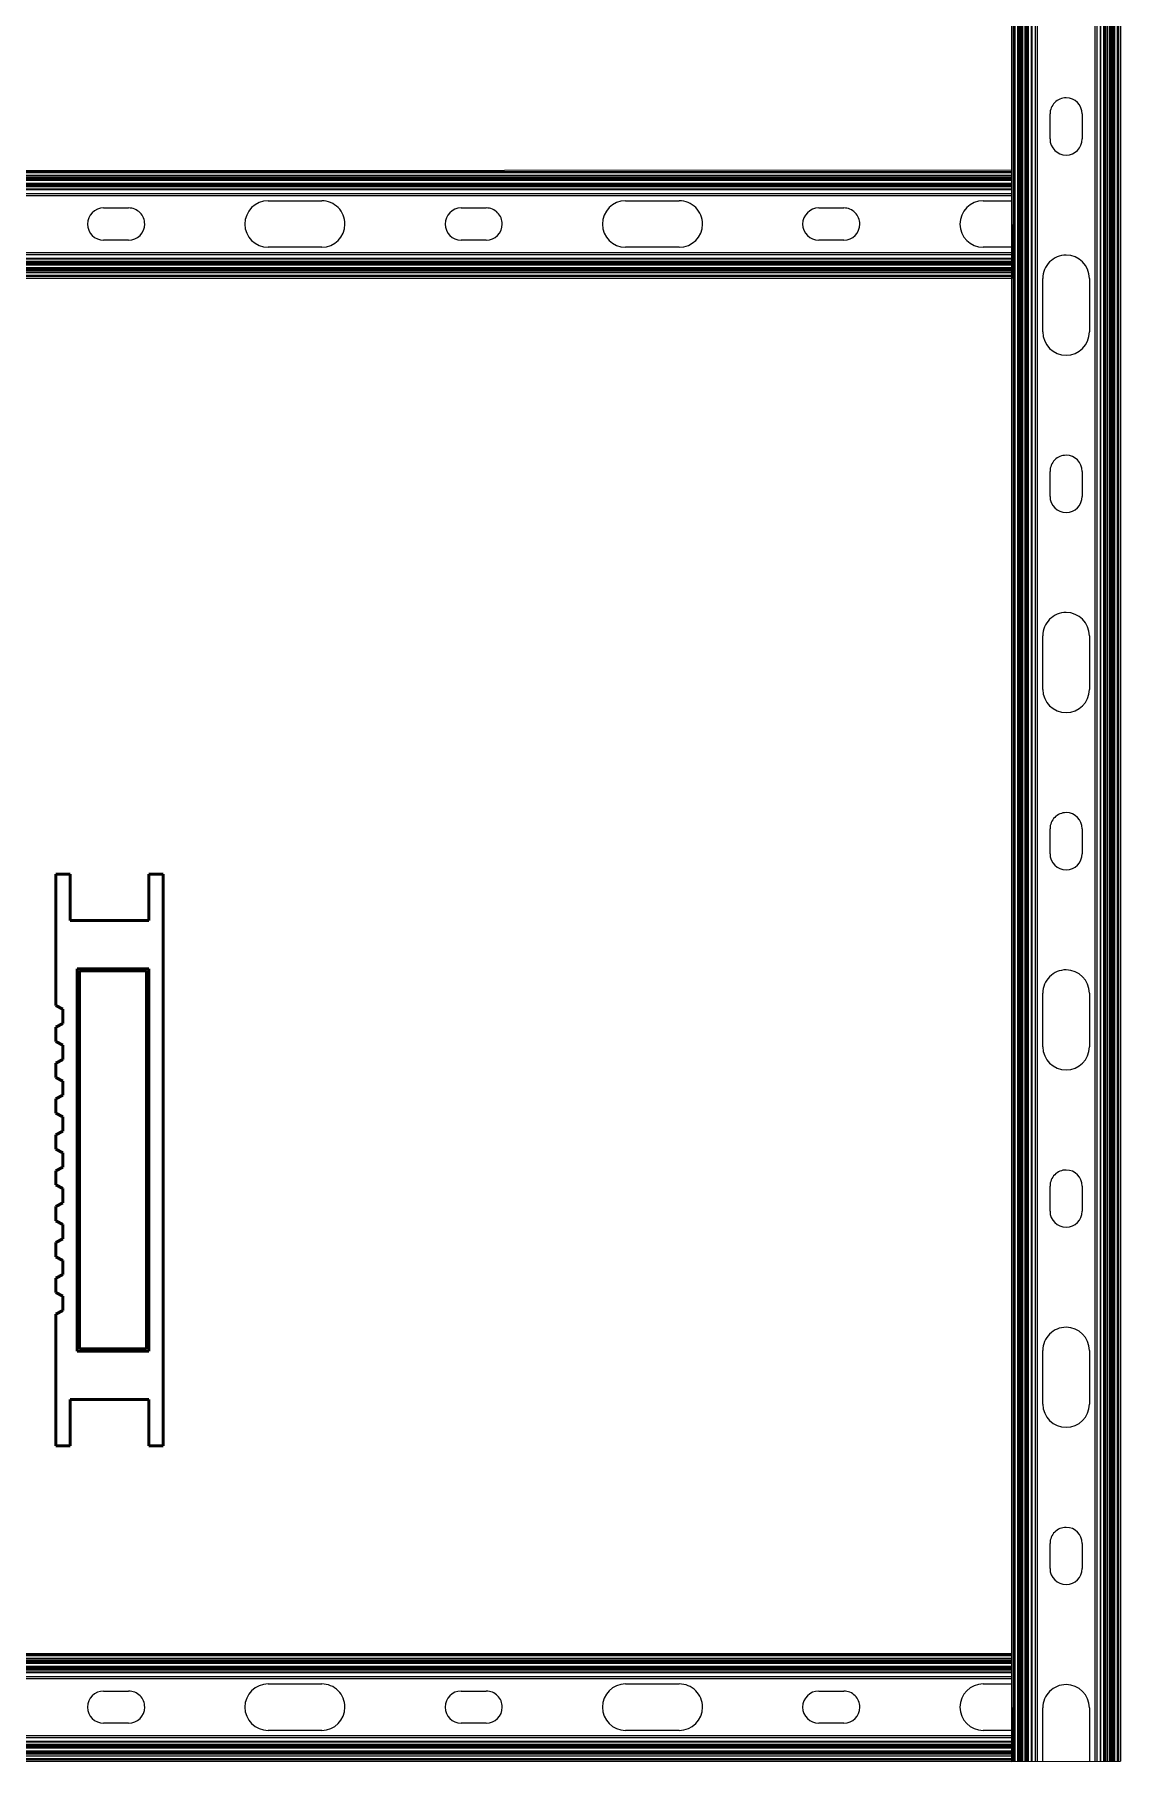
# Model space of a CAD drawing. Header units: inches. Extents: x 17 to 3130, y 15 to 659.
# Drawn here: x 1343.9 to 1495.7, y 129.2 to 370.8 of the extents above; entities that cross this region are included whole.
import ezdxf

# ---------------------------------------------------------------- set-up
doc = ezdxf.new("R2010")
doc.units = ezdxf.units.IN
doc.header["$MEASUREMENT"] = 0
doc.layers.add('MAIN-1', color=7, linetype='Continuous')
doc.layers.add('MAIN-2', color=7, linetype='Continuous')
doc.layers.add('Sichtbar (ISO)', color=7, linetype='Continuous', lineweight=50)

msp = doc.modelspace()

# ---------------------------------------------------------------- linework, layer by layer
for p, q in [((850.49473, 351.59313), (1480.49468, 351.85048)), ((1480.49468, 351.85048), (1480.51435, 336.6796)), ((850.49473, 144.09313), (1480.49468, 144.35048)), ((1480.49468, 144.35048), (1480.51435, 129.1796)), ((1480.51435, 129.1796), (1495.71435, 129.22567))]:
    msp.add_line(p, q)
at = {"layer": 'MAIN-1'}
for p, q in [((1480.51435, 129.1796), (1480.51435, 641.50128)), ((1482.01435, 641.49017), (1482.01435, 129.18415)), ((1494.21435, 129.22113), (1494.21435, 641.39977)), ((1495.71435, 641.38866), (1495.71435, 129.22567)), ((1485.86435, 356.1796), (1485.86435, 359.6796)), ((1490.36435, 359.6796), (1490.36435, 356.1796)), ((1480.49658, 350.3796), (850.49473, 350.3796)), ((1353.526, 346.5296), (1357.026, 346.5296)), ((1376.526, 347.5296), (1384.026, 347.5296)), ((1403.526, 346.5296), (1407.026, 346.5296)), ((1426.526, 347.5296), (1434.026, 347.5296)), ((1453.526, 346.5296), (1457.026, 346.5296)), ((1476.526, 347.5296), (1480.50028, 347.5296)), ((1357.026, 342.0296), (1353.526, 342.0296)), ((1384.026, 341.0296), (1376.526, 341.0296)), ((1407.026, 342.0296), (1403.526, 342.0296)), ((1434.026, 341.0296), (1426.526, 341.0296)), ((1457.026, 342.0296), (1453.526, 342.0296)), ((1480.50871, 341.0296), (1476.526, 341.0296)), ((850.49473, 338.1796), (1480.5124, 338.1796)), ((1480.51435, 336.6796), (850.49473, 336.6796)), ((1484.86435, 329.1796), (1484.86435, 336.6796)), ((1491.36435, 336.6796), (1491.36435, 329.1796)), ((1485.86435, 306.1796), (1485.86435, 309.6796)), ((1490.36435, 309.6796), (1490.36435, 306.1796)), ((1484.86435, 279.1796), (1484.86435, 286.6796)), ((1491.36435, 286.6796), (1491.36435, 279.1796)), ((1485.86435, 256.1796), (1485.86435, 259.6796)), ((1490.36435, 259.6796), (1490.36435, 256.1796)), ((1484.86435, 229.1796), (1484.86435, 236.6796)), ((1491.36435, 236.6796), (1491.36435, 229.1796)), ((1485.86435, 206.1796), (1485.86435, 209.6796)), ((1490.36435, 209.6796), (1490.36435, 206.1796)), ((1484.86435, 179.1796), (1484.86435, 186.6796)), ((1491.36435, 186.6796), (1491.36435, 179.1796)), ((1485.86435, 156.1796), (1485.86435, 159.6796)), ((1490.36435, 159.6796), (1490.36435, 156.1796)), ((1480.49658, 142.8796), (850.49473, 142.8796)), ((1353.526, 139.0296), (1357.026, 139.0296)), ((1376.526, 140.0296), (1384.026, 140.0296)), ((1403.526, 139.0296), (1407.026, 139.0296)), ((1426.526, 140.0296), (1434.026, 140.0296)), ((1453.526, 139.0296), (1457.026, 139.0296)), ((1476.526, 140.0296), (1480.50028, 140.0296)), ((1484.86435, 129.1796), (1484.86435, 136.6796)), ((1491.36435, 136.6796), (1491.36435, 129.1796)), ((1357.026, 134.5296), (1353.526, 134.5296)), ((1384.026, 133.5296), (1376.526, 133.5296)), ((1407.026, 134.5296), (1403.526, 134.5296)), ((1434.026, 133.5296), (1426.526, 133.5296)), ((1457.026, 134.5296), (1453.526, 134.5296)), ((1480.50871, 133.5296), (1476.526, 133.5296)), ((850.49473, 130.6796), (1480.5124, 130.6796)), ((1480.51435, 129.1796), (850.49473, 129.1796))]:
    msp.add_line(p, q, dxfattribs=at)
for centre, radius, start, end in [((1488.11435, 359.6796), 2.25, 89.9999813, 180.0000198), ((1488.11435, 359.6796), 2.25, 0, 89.9999813), ((1488.11435, 356.1796), 2.25, 180.0000198, 270.0000187), ((1488.11435, 356.1796), 2.25, 270.0000187, 0), ((1353.526, 344.2796), 2.25, 90.0000198, 180.0000187), ((1357.026, 344.2796), 2.25, 359.9999813, 90.0000198), ((1376.526, 344.2796), 3.25, 90.0000198, 180.0000187), ((1384.026, 344.2796), 3.25, 359.9999813, 90.0000198), ((1403.526, 344.2796), 2.25, 90.0000198, 180.0000187), ((1407.026, 344.2796), 2.25, 359.9999813, 90.0000198), ((1426.526, 344.2796), 3.25, 90.0000198, 180.0000187), ((1434.026, 344.2796), 3.25, 359.9999813, 90.0000198), ((1453.526, 344.2796), 2.25, 90.0000198, 180.0000187), ((1457.026, 344.2796), 2.25, 359.9999813, 90.0000198), ((1476.526, 344.2796), 3.25, 90.0000198, 180.0000187), ((1353.526, 344.2796), 2.25, 180.0000187, 270), ((1357.026, 344.2796), 2.25, 270, 359.9999813), ((1376.526, 344.2796), 3.25, 180.0000187, 270), ((1384.026, 344.2796), 3.25, 270, 359.9999813), ((1403.526, 344.2796), 2.25, 180.0000187, 270), ((1407.026, 344.2796), 2.25, 270, 359.9999813), ((1426.526, 344.2796), 3.25, 180.0000187, 270), ((1434.026, 344.2796), 3.25, 270, 359.9999813), ((1453.526, 344.2796), 2.25, 180.0000187, 270), ((1457.026, 344.2796), 2.25, 270, 359.9999813), ((1476.526, 344.2796), 3.25, 180.0000187, 270), ((1488.11435, 336.6796), 3.25, 89.9999813, 180.0000198), ((1488.11435, 336.6796), 3.25, 0, 89.9999813), ((1488.11435, 329.1796), 3.25, 180.0000198, 270.0000187), ((1488.11435, 329.1796), 3.25, 270.0000187, 0), ((1488.11435, 309.6796), 2.25, 89.9999813, 180.0000198), ((1488.11435, 309.6796), 2.25, 0, 89.9999813), ((1488.11435, 306.1796), 2.25, 180.0000198, 270.0000187), ((1488.11435, 306.1796), 2.25, 270.0000187, 0), ((1488.11435, 286.6796), 3.25, 89.9999813, 180.0000198), ((1488.11435, 286.6796), 3.25, 0, 89.9999813), ((1488.11435, 279.1796), 3.25, 180.0000198, 270.0000187), ((1488.11435, 279.1796), 3.25, 270.0000187, 0), ((1488.11435, 259.6796), 2.25, 89.9999813, 180.0000198), ((1488.11435, 259.6796), 2.25, 0, 89.9999813), ((1488.11435, 256.1796), 2.25, 180.0000198, 270.0000187), ((1488.11435, 256.1796), 2.25, 270.0000187, 0), ((1488.11435, 236.6796), 3.25, 89.9999813, 180.0000198), ((1488.11435, 236.6796), 3.25, 0, 89.9999813), ((1488.11435, 229.1796), 3.25, 180.0000198, 270.0000187), ((1488.11435, 229.1796), 3.25, 270.0000187, 0), ((1488.11435, 209.6796), 2.25, 89.9999813, 180.0000198), ((1488.11435, 209.6796), 2.25, 0, 89.9999813), ((1488.11435, 206.1796), 2.25, 180.0000198, 270.0000187), ((1488.11435, 206.1796), 2.25, 270.0000187, 0), ((1488.11435, 186.6796), 3.25, 89.9999813, 180.0000198), ((1488.11435, 186.6796), 3.25, 0, 89.9999813), ((1488.11435, 179.1796), 3.25, 180.0000198, 270.0000187), ((1488.11435, 179.1796), 3.25, 270.0000187, 0), ((1488.11435, 159.6796), 2.25, 89.9999813, 180.0000198), ((1488.11435, 159.6796), 2.25, 0, 89.9999813), ((1488.11435, 156.1796), 2.25, 180.0000198, 270.0000187), ((1488.11435, 156.1796), 2.25, 270.0000187, 0), ((1353.526, 136.7796), 2.25, 90.0000198, 180.0000187), ((1357.026, 136.7796), 2.25, 359.9999813, 90.0000198), ((1376.526, 136.7796), 3.25, 90.0000198, 180.0000187), ((1384.026, 136.7796), 3.25, 359.9999813, 90.0000198), ((1403.526, 136.7796), 2.25, 90.0000198, 180.0000187), ((1407.026, 136.7796), 2.25, 359.9999813, 90.0000198), ((1426.526, 136.7796), 3.25, 90.0000198, 180.0000187), ((1434.026, 136.7796), 3.25, 359.9999813, 90.0000198), ((1453.526, 136.7796), 2.25, 90.0000198, 180.0000187), ((1457.026, 136.7796), 2.25, 359.9999813, 90.0000198), ((1476.526, 136.7796), 3.25, 90.0000198, 180.0000187), ((1488.11435, 136.6796), 3.25, 89.9999813, 180.0000198), ((1488.11435, 136.6796), 3.25, 0, 89.9999813), ((1353.526, 136.7796), 2.25, 180.0000187, 270), ((1357.026, 136.7796), 2.25, 270, 359.9999813), ((1376.526, 136.7796), 3.25, 180.0000187, 270), ((1384.026, 136.7796), 3.25, 270, 359.9999813), ((1403.526, 136.7796), 2.25, 180.0000187, 270), ((1407.026, 136.7796), 2.25, 270, 359.9999813), ((1426.526, 136.7796), 3.25, 180.0000187, 270), ((1434.026, 136.7796), 3.25, 270, 359.9999813), ((1453.526, 136.7796), 2.25, 180.0000187, 270), ((1457.026, 136.7796), 2.25, 270, 359.9999813), ((1476.526, 136.7796), 3.25, 180.0000187, 270)]:
    msp.add_arc(centre, radius, start, end, dxfattribs=at)
at = {"layer": 'MAIN-2'}
for p, q in [((1480.76435, 129.18036), (1480.76435, 641.49943)), ((1480.80082, 129.18047), (1480.80082, 641.49916)), ((1480.94112, 641.49812), (1480.94112, 129.1809)), ((1481.31435, 641.49536), (1481.31435, 129.18203)), ((1481.51435, 129.18263), (1481.51435, 641.49387)), ((1481.60082, 641.49323), (1481.60082, 129.1829)), ((1481.74112, 129.18332), (1481.74112, 641.49219)), ((1481.83068, 129.18359), (1481.83068, 641.49153)), ((1481.94801, 641.49066), (1481.94801, 129.18395)), ((1482.02188, 641.49011), (1482.02188, 129.18417)), ((1482.37544, 129.18524), (1482.37544, 641.48749)), ((1482.58757, 129.18589), (1482.58757, 641.48592)), ((1482.58757, 641.48592), (1482.58757, 129.18589)), ((1482.66079, 641.48538), (1482.66079, 129.18611)), ((1482.81435, 129.18657), (1482.81435, 641.48424)), ((1482.88068, 129.18677), (1482.88068, 641.48375)), ((1483.24273, 641.48107), (1483.24273, 129.18787)), ((1483.29711, 641.48066), (1483.29711, 129.18804)), ((1483.31435, 641.48054), (1483.31435, 129.18809)), ((1483.82787, 129.18965), (1483.82787, 641.47673)), ((1484.10041, 129.19047), (1484.10041, 641.47471)), ((1492.12828, 641.41523), (1492.12828, 129.2148)), ((1492.40082, 641.41321), (1492.40082, 129.21563)), ((1492.91435, 641.4094), (1492.91435, 129.21719)), ((1492.93158, 129.21724), (1492.93158, 641.40928)), ((1492.98596, 129.2174), (1492.98596, 641.40887)), ((1493.34801, 641.40619), (1493.34801, 129.2185)), ((1493.41435, 641.4057), (1493.41435, 129.2187)), ((1493.5679, 641.40456), (1493.5679, 129.21917)), ((1493.64112, 641.40402), (1493.64112, 129.21939)), ((1493.64112, 129.21939), (1493.64112, 641.40402)), ((1493.85325, 641.40245), (1493.85325, 129.22003)), ((1494.20681, 129.2211), (1494.20681, 641.39983)), ((1494.28068, 129.22133), (1494.28068, 641.39928)), ((1494.39801, 641.39841), (1494.39801, 129.22168)), ((1494.48757, 641.39775), (1494.48757, 129.22195)), ((1494.62787, 129.22238), (1494.62787, 641.39671)), ((1494.71435, 641.39607), (1494.71435, 129.22264)), ((1494.91435, 129.22325), (1494.91435, 641.39458)), ((1495.28757, 129.22438), (1495.28757, 641.39182)), ((1495.42787, 641.39078), (1495.42787, 129.2248)), ((1495.46435, 641.39051), (1495.46435, 129.22492)), ((850.49473, 351.6296), (1480.49496, 351.6296)), ((850.49473, 351.59313), (1480.49501, 351.59313)), ((1480.49519, 351.45283), (850.49473, 351.45283)), ((1480.49568, 351.0796), (850.49473, 351.0796)), ((850.49473, 350.8796), (1480.49594, 350.8796)), ((1480.49605, 350.79313), (850.49473, 350.79313)), ((850.49473, 350.65283), (1480.49623, 350.65283)), ((850.49473, 350.56327), (1480.49635, 350.56327)), ((1480.4965, 350.44594), (850.49473, 350.44594)), ((1480.49659, 350.37206), (850.49473, 350.37206)), ((850.49473, 350.01851), (1480.49705, 350.01851)), ((850.49473, 349.80638), (1480.49733, 349.80638)), ((1480.49733, 349.80638), (850.49473, 349.80638)), ((1480.49742, 349.73316), (850.49473, 349.73316)), ((850.49473, 349.5796), (1480.49762, 349.5796)), ((850.49473, 349.51327), (1480.49771, 349.51327)), ((1480.49818, 349.15122), (850.49473, 349.15122)), ((1480.49825, 349.09684), (850.49473, 349.09684)), ((1480.49827, 349.0796), (850.49473, 349.0796)), ((850.49473, 348.56608), (1480.49894, 348.56608)), ((850.49473, 348.29354), (1480.49929, 348.29354)), ((1480.5097, 340.26567), (850.49473, 340.26567)), ((1480.51005, 339.99313), (850.49473, 339.99313)), ((1480.51072, 339.4796), (850.49473, 339.4796)), ((850.49473, 339.46237), (1480.51074, 339.46237)), ((850.49473, 339.40798), (1480.51081, 339.40798)), ((1480.51128, 339.04594), (850.49473, 339.04594)), ((1480.51136, 338.9796), (850.49473, 338.9796)), ((1480.51156, 338.82605), (850.49473, 338.82605)), ((1480.51166, 338.75283), (850.49473, 338.75283)), ((850.49473, 338.75283), (1480.51166, 338.75283)), ((1480.51193, 338.54069), (850.49473, 338.54069)), ((850.49473, 338.18714), (1480.51239, 338.18714)), ((850.49473, 338.11327), (1480.51249, 338.11327)), ((1480.51264, 337.99594), (850.49473, 337.99594)), ((1480.51275, 337.90638), (850.49473, 337.90638)), ((850.49473, 337.76608), (1480.51294, 337.76608)), ((1480.51305, 337.6796), (850.49473, 337.6796)), ((850.49473, 337.4796), (1480.51331, 337.4796)), ((850.49473, 337.10638), (1480.51379, 337.10638)), ((1480.51397, 336.96608), (850.49473, 336.96608)), ((1480.51402, 336.9296), (850.49473, 336.9296)), ((850.49473, 144.1296), (1480.49496, 144.1296)), ((850.49473, 144.09313), (1480.49501, 144.09313)), ((1480.49519, 143.95283), (850.49473, 143.95283)), ((1480.49568, 143.5796), (850.49473, 143.5796)), ((850.49473, 143.3796), (1480.49594, 143.3796)), ((1480.49605, 143.29313), (850.49473, 143.29313)), ((850.49473, 143.15283), (1480.49623, 143.15283)), ((850.49473, 143.06327), (1480.49635, 143.06327)), ((1480.4965, 142.94594), (850.49473, 142.94594)), ((1480.49659, 142.87206), (850.49473, 142.87206)), ((850.49473, 142.51851), (1480.49705, 142.51851)), ((850.49473, 142.30638), (1480.49733, 142.30638)), ((1480.49733, 142.30638), (850.49473, 142.30638)), ((1480.49742, 142.23316), (850.49473, 142.23316)), ((850.49473, 142.0796), (1480.49762, 142.0796)), ((850.49473, 142.01327), (1480.49771, 142.01327)), ((1480.49818, 141.65122), (850.49473, 141.65122)), ((1480.49825, 141.59684), (850.49473, 141.59684)), ((1480.49827, 141.5796), (850.49473, 141.5796)), ((850.49473, 141.06608), (1480.49894, 141.06608)), ((850.49473, 140.79354), (1480.49929, 140.79354)), ((1480.5097, 132.76567), (850.49473, 132.76567)), ((1480.51005, 132.49313), (850.49473, 132.49313)), ((1480.51072, 131.9796), (850.49473, 131.9796)), ((850.49473, 131.96237), (1480.51074, 131.96237)), ((850.49473, 131.90798), (1480.51081, 131.90798)), ((1480.51128, 131.54594), (850.49473, 131.54594)), ((1480.51136, 131.4796), (850.49473, 131.4796)), ((1480.51156, 131.32605), (850.49473, 131.32605)), ((1480.51166, 131.25283), (850.49473, 131.25283)), ((850.49473, 131.25283), (1480.51166, 131.25283)), ((1480.51193, 131.04069), (850.49473, 131.04069)), ((850.49473, 130.68714), (1480.51239, 130.68714)), ((850.49473, 130.61327), (1480.51249, 130.61327)), ((1480.51264, 130.49594), (850.49473, 130.49594)), ((1480.51275, 130.40638), (850.49473, 130.40638)), ((850.49473, 130.26608), (1480.51294, 130.26608)), ((1480.51305, 130.1796), (850.49473, 130.1796)), ((850.49473, 129.9796), (1480.51331, 129.9796)), ((850.49473, 129.60638), (1480.51379, 129.60638)), ((1480.51397, 129.46608), (850.49473, 129.46608)), ((1480.51402, 129.4296), (850.49473, 129.4296))]:
    msp.add_line(p, q, dxfattribs=at)
at = {"layer": 'Sichtbar (ISO)'}
for p, q in [((1346.84353, 234.9303), (1346.84353, 253.34457)), ((1346.84353, 253.34457), (1348.84353, 253.34457)), ((1348.84353, 253.34457), (1348.84353, 246.84457)), ((1359.84353, 253.34457), (1361.84353, 253.34457)), ((1359.84353, 246.84457), (1359.84353, 253.34457)), ((1361.84353, 253.34457), (1361.84353, 173.34457)), ((1348.84353, 246.84457), (1359.84353, 246.84457)), ((1349.84353, 186.59457), (1349.84353, 240.09457)), ((1349.84353, 240.09457), (1359.84353, 240.09457)), ((1350.14353, 239.79457), (1359.54353, 239.79457)), ((1350.14353, 186.89457), (1350.14353, 239.79457)), ((1359.54353, 239.79457), (1359.54353, 186.89457)), ((1359.84353, 240.09457), (1359.84353, 186.59457)), ((1347.84353, 234.42077), (1346.84353, 234.9303)), ((1347.84353, 232.42077), (1347.84353, 234.42077)), ((1346.84353, 231.91125), (1347.84353, 232.42077)), ((1346.84353, 229.91125), (1346.84353, 231.91125)), ((1347.84353, 229.40172), (1346.84353, 229.91125)), ((1346.84353, 226.8922), (1347.84353, 227.40172)), ((1347.84353, 227.40172), (1347.84353, 229.40172)), ((1346.84353, 224.8922), (1346.84353, 226.8922)), ((1347.84353, 224.38267), (1346.84353, 224.8922)), ((1346.84353, 221.87315), (1347.84353, 222.38267)), ((1347.84353, 222.38267), (1347.84353, 224.38267)), ((1346.84353, 219.87315), (1346.84353, 221.87315)), ((1347.84353, 219.36362), (1346.84353, 219.87315)), ((1347.84353, 217.36362), (1347.84353, 219.36362)), ((1346.84353, 216.8541), (1347.84353, 217.36362)), ((1346.84353, 214.8541), (1346.84353, 216.8541)), ((1347.84353, 214.34457), (1346.84353, 214.8541)), ((1347.84353, 212.34457), (1347.84353, 214.34457)), ((1346.84353, 211.83505), (1347.84353, 212.34457)), ((1346.84353, 209.83505), (1346.84353, 211.83505)), ((1347.84353, 209.32552), (1346.84353, 209.83505)), ((1347.84353, 207.32552), (1347.84353, 209.32552)), ((1346.84353, 206.81599), (1347.84353, 207.32552)), ((1346.84353, 204.81599), (1346.84353, 206.81599)), ((1347.84353, 204.30647), (1346.84353, 204.81599)), ((1347.84353, 202.30647), (1347.84353, 204.30647)), ((1346.84353, 201.79694), (1347.84353, 202.30647)), ((1346.84353, 199.79694), (1346.84353, 201.79694)), ((1347.84353, 199.28742), (1346.84353, 199.79694)), ((1347.84353, 197.28742), (1347.84353, 199.28742)), ((1346.84353, 196.77789), (1347.84353, 197.28742)), ((1346.84353, 194.77789), (1346.84353, 196.77789)), ((1347.84353, 194.26837), (1346.84353, 194.77789)), ((1347.84353, 192.26837), (1347.84353, 194.26837)), ((1346.84353, 191.75884), (1347.84353, 192.26837)), ((1346.84353, 173.34457), (1346.84353, 191.75884)), ((1359.84353, 186.59457), (1349.84353, 186.59457)), ((1359.54353, 186.89457), (1350.14353, 186.89457)), ((1359.84353, 179.84457), (1348.84353, 179.84457)), ((1348.84353, 179.84457), (1348.84353, 173.34457)), ((1359.84353, 173.34457), (1359.84353, 179.84457)), ((1348.84353, 173.34457), (1346.84353, 173.34457)), ((1361.84353, 173.34457), (1359.84353, 173.34457))]:
    msp.add_line(p, q, dxfattribs=at)

doc.saveas('drawing.dxf')
